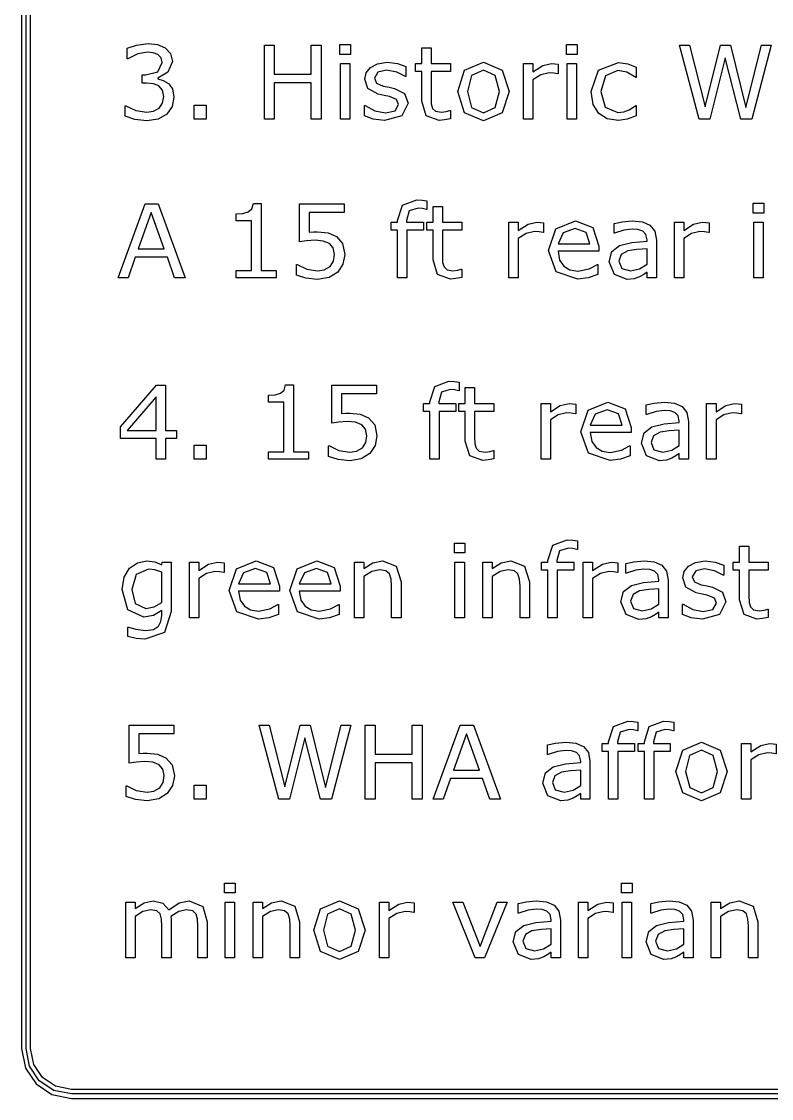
# Model space of a CAD drawing. Extents: x -17 to 192, y 167 to 459.
# Drawn here: x 4.66 to 22.17, y 238.02 to 263.16 of the extents above; entities that cross this region are included whole.
import ezdxf

# ---------------------------------------------------------------- set-up
doc = ezdxf.new("R2010")
doc.units = 0
doc.header["$MEASUREMENT"] = 0
doc.layers.add('Layer 1', color=7, linetype='Continuous')

msp = doc.modelspace()

# ---------------------------------------------------------------- linework, layer by layer
at = {"layer": 'Layer 1', "color": 7}
for points in [[(5.820826, 285.32699), (5.367594, 285.235512), (4.997523, 284.986025), (4.748036, 284.615954), (4.656557, 284.162722), (4.656557, 239.183612), (4.748036, 238.73038), (4.997523, 238.360309), (5.367594, 238.110822), (5.820826, 238.019344), (85.195726, 238.019344), (85.648958, 238.110822), (86.019029, 238.360309), (86.268516, 238.73038), (86.359994, 239.183612), (86.359994, 284.162722), (86.268516, 284.615954), (86.019029, 284.986025), (85.648958, 285.235512), (85.195726, 285.32699), (5.820826, 285.32699)], [(5.820826, 285.221054), (85.195726, 285.221054), (85.608442, 285.13814), (85.94476, 284.911756), (86.171144, 284.575438), (86.254058, 284.162722), (86.254058, 239.183612), (86.171144, 238.770896), (85.94476, 238.434578), (85.608442, 238.208194), (85.195726, 238.12528), (5.820826, 238.12528), (5.40811, 238.208194), (5.071792, 238.434578), (4.845408, 238.770896), (4.762494, 239.183612), (4.762494, 284.162722), (4.845408, 284.575438), (5.071792, 284.911756), (5.40811, 285.13814), (5.820826, 285.221054), (5.820826, 285.221054)], [(5.820826, 285.115118), (85.195726, 285.115118), (85.567927, 285.040769), (85.870492, 284.837488), (86.073773, 284.534923), (86.148122, 284.162722), (86.148122, 239.183612), (86.073773, 238.811411), (85.870492, 238.508846), (85.567927, 238.305565), (85.195726, 238.231216), (5.820826, 238.231216), (5.448625, 238.305565), (5.14606, 238.508846), (4.942779, 238.811411), (4.868431, 239.183612), (4.868431, 284.162722), (4.942779, 284.534923), (5.14606, 284.837488), (5.448625, 285.040769), (5.820826, 285.115118), (5.820826, 285.115118)], [(8.086059, 261.713087), (8.177914, 261.587514), (8.213959, 261.392177), (8.170938, 261.174748), (8.050015, 261.002666), (7.844214, 260.881744), (7.586091, 260.843374), (7.302387, 260.878256), (7.073332, 260.95267), (7.073332, 261.195677), (7.090773, 261.195677), (7.323317, 261.087544), (7.58144, 261.044523), (7.737245, 261.068944), (7.870957, 261.141032), (7.950022, 261.253816), (7.976764, 261.409621), (7.946534, 261.563098), (7.865143, 261.659604), (7.738407, 261.708439), (7.577952, 261.722382), (7.473307, 261.722382), (7.473307, 261.915393), (7.554698, 261.915393), (7.836076, 261.988643), (7.941883, 262.20491), (7.91514, 262.314204), (7.840726, 262.392108), (7.733756, 262.433965), (7.604695, 262.44558), (7.369826, 262.406049), (7.134957, 262.294426), (7.123328, 262.294426), (7.123328, 262.537435), (7.343082, 262.611849), (7.610507, 262.646732), (7.833749, 262.623475), (8.008157, 262.549061), (8.134893, 262.414185), (8.177913, 262.229313), (8.075594, 261.977004), (7.836074, 261.842127), (7.836074, 261.825855), (7.963973, 261.786321), (8.086059, 261.713071), (8.086059, 261.713087)], [(11.653279, 260.879418), (11.423061, 260.879418), (11.423061, 261.727039), (10.559161, 261.727039), (10.559161, 260.879418), (10.328943, 260.879418), (10.328943, 262.610706), (10.559161, 262.610706), (10.559161, 261.931678), (11.423061, 261.931678), (11.423061, 262.610706), (11.653279, 262.610706), (11.653279, 260.879418)], [(12.335795, 262.395603), (12.089299, 262.395603), (12.089299, 262.622332), (12.335795, 262.622332), (12.335795, 262.395603)], [(14.66937, 260.891046), (14.534495, 260.864302), (14.405433, 260.853851), (14.103127, 260.960822), (13.999645, 261.303822), (13.999645, 261.994479), (13.851979, 261.994479), (13.851979, 262.178187), (13.999645, 262.178187), (13.999645, 262.551421), (14.218236, 262.551421), (14.218236, 262.178187), (14.66937, 262.178187), (14.66937, 261.994479), (14.218236, 261.994479), (14.218236, 261.402655), (14.222887, 261.242198), (14.255443, 261.13523), (14.325206, 261.066629), (14.462407, 261.0457), (14.574028, 261.060808), (14.657744, 261.08755), (14.669372, 261.08755), (14.66937, 260.891046)], [(17.629651, 262.395603), (17.383155, 262.395603), (17.383155, 262.622332), (17.629651, 262.622332), (17.629651, 262.395603)], [(22.158439, 262.610706), (21.708467, 260.879418), (21.449181, 260.879418), (21.08525, 262.316538), (20.729458, 260.879418), (20.475985, 260.879418), (20.017874, 262.610706), (20.253906, 262.610706), (20.617837, 261.171261), (20.975954, 262.610706), (21.209661, 262.610706), (21.571266, 261.157307), (21.932871, 262.610706), (22.158439, 262.610706)], [(12.321842, 260.879418), (12.103251, 260.879418), (12.103251, 262.178174), (12.321842, 262.178174), (12.321842, 260.879418)], [(13.682222, 261.253814), (13.534557, 260.961971), (13.13342, 260.848025), (12.86832, 260.881744), (12.66717, 260.957319), (12.66717, 261.202654), (12.678798, 261.202654), (12.909016, 261.078242), (13.152024, 261.032897), (13.377592, 261.079406), (13.458982, 261.225908), (13.414799, 261.342179), (13.245042, 261.409619), (13.122956, 261.43404), (12.986918, 261.464271), (12.74391, 261.596822), (12.672984, 261.813086), (12.705541, 261.96424), (12.806697, 262.090975), (12.971803, 262.177018), (13.19737, 262.209572), (13.432239, 262.180505), (13.631064, 262.111904), (13.631064, 261.878198), (13.619436, 261.878198), (13.41596, 261.981681), (13.181091, 262.0247), (12.978778, 261.978192), (12.896225, 261.842154), (12.946222, 261.721231), (13.104351, 261.654956), (13.239227, 261.62705), (13.3648, 261.601465), (13.59967, 261.481707), (13.682222, 261.253814), (13.682222, 261.253814)], [(16.040215, 261.528215), (15.877435, 261.027084), (15.441415, 260.843374), (15.003071, 261.027084), (14.841453, 261.528215), (15.003071, 262.029346), (15.441415, 262.214218), (15.877435, 262.029346), (16.040215, 261.528215), (16.040215, 261.528215)], [(15.814648, 261.528215), (15.715817, 261.902611), (15.441415, 262.025859), (15.164688, 261.902611), (15.06702, 261.528215), (15.165851, 261.157307), (15.441415, 261.031733), (15.714654, 261.156145), (15.814648, 261.528215), (15.814648, 261.528215)], [(17.188981, 261.939816), (17.177353, 261.939816), (17.08201, 261.956088), (16.973877, 261.961909), (16.77854, 261.916562), (16.597156, 261.801453), (16.597156, 260.879418), (16.378566, 260.879418), (16.378566, 262.178174), (16.597157, 262.178174), (16.597157, 261.986325), (16.826213, 262.133991), (17.029688, 262.178174), (17.112242, 262.174681), (17.188981, 262.16423), (17.188981, 261.939816)], [(17.615699, 260.879418), (17.397107, 260.879418), (17.397107, 262.178174), (17.615699, 262.178174), (17.615699, 260.879418)], [(19.008635, 260.960809), (18.800508, 260.879418), (18.592382, 260.850351), (18.334258, 260.891046), (18.133108, 261.016618), (18.001721, 261.228234), (17.955212, 261.527051), (18.12962, 262.02702), (18.592382, 262.208405), (18.810973, 262.177012), (19.008635, 262.100273), (19.008635, 261.857264), (18.997009, 261.857264), (18.790045, 261.977025), (18.583081, 262.018882), (18.288914, 261.893308), (18.181943, 261.527051), (18.286588, 261.165445), (18.583081, 261.039874), (18.717957, 261.05731), (18.841205, 261.102657), (18.930734, 261.153817), (18.997009, 261.20149), (19.008635, 261.20149), (19.008635, 260.960809)], [(8.965075, 260.879418), (8.687185, 260.879418), (8.687185, 261.210792), (8.965075, 261.210792), (8.965075, 260.879418)], [(14.122893, 258.772832), (14.111264, 258.772832), (14.017084, 258.79376), (13.914765, 258.805376), (13.710127, 258.74259), (13.64734, 258.518184), (13.64734, 258.474001), (14.041501, 258.474001), (14.041501, 258.290293), (13.654317, 258.290293), (13.654317, 257.175256), (13.435726, 257.175256), (13.435726, 258.290304), (13.288061, 258.290304), (13.288061, 258.474012), (13.435726, 258.474012), (13.435726, 258.517033), (13.550835, 258.871662), (13.883373, 258.996074), (14.01476, 258.989089), (14.122893, 258.972817), (14.122893, 258.772832)], [(8.476733, 257.175256), (8.231399, 257.175256), (8.061642, 257.657784), (7.312852, 257.657784), (7.143095, 257.175256), (6.909389, 257.175256), (7.539582, 258.906544), (7.84654, 258.906544), (8.476733, 257.175256)], [(10.604507, 257.175256), (9.667356, 257.175256), (9.667356, 257.35199), (10.027799, 257.35199), (10.027799, 258.512382), (9.667356, 258.512382), (9.667356, 258.670512), (9.824323, 258.682128), (9.95106, 258.718172), (10.034775, 258.791424), (10.07082, 258.912347), (10.251041, 258.912347), (10.251041, 257.351979), (10.604507, 257.351979), (10.604507, 257.175256)], [(12.203245, 257.725221), (12.159062, 257.49384), (12.038139, 257.307807), (11.838151, 257.182233), (11.570726, 257.139212), (11.297487, 257.169443), (11.075408, 257.240367), (11.075408, 257.485702), (11.091685, 257.485702), (11.314927, 257.382221), (11.566074, 257.340361), (11.725367, 257.363618), (11.86373, 257.445009), (11.94047, 257.56477), (11.967212, 257.726388), (11.935819, 257.877541), (11.85094, 257.976371), (11.703275, 258.037995), (11.510264, 258.056595), (11.312602, 258.042652), (11.149821, 258.014746), (11.149821, 258.906552), (12.191617, 258.906552), (12.191617, 258.703075), (11.374226, 258.703075), (11.374226, 258.242639), (11.476545, 258.249624), (11.567237, 258.252006), (11.813733, 258.227585), (12.007907, 258.143868), (12.152084, 257.978763), (12.203244, 257.72529), (12.203245, 257.725221)], [(14.935633, 257.186884), (14.800757, 257.16014), (14.671696, 257.149689), (14.369389, 257.25666), (14.265907, 257.59966), (14.265907, 258.290317), (14.118242, 258.290317), (14.118242, 258.474025), (14.265907, 258.474025), (14.265907, 258.847259), (14.484498, 258.847259), (14.484498, 258.474025), (14.935633, 258.474025), (14.935633, 258.290317), (14.484498, 258.290317), (14.484498, 257.698493), (14.48915, 257.538036), (14.521706, 257.431068), (14.591469, 257.362467), (14.728669, 257.341538), (14.84029, 257.356646), (14.924006, 257.383388), (14.935632, 257.383388), (14.935633, 257.186884)], [(21.989844, 258.691441), (21.743348, 258.691441), (21.743348, 258.91817), (21.989844, 258.91817), (21.989844, 258.691441)], [(7.990717, 257.855446), (7.687247, 258.705392), (7.382615, 257.855446), (7.990717, 257.855446)], [(16.847142, 258.235654), (16.835513, 258.235654), (16.74017, 258.251926), (16.632037, 258.257747), (16.436701, 258.2124), (16.255317, 258.097291), (16.255317, 257.175256), (16.036726, 257.175256), (16.036726, 258.474012), (16.255318, 258.474012), (16.255318, 258.282163), (16.484374, 258.429829), (16.687849, 258.474012), (16.770402, 258.470519), (16.847142, 258.460068), (16.847142, 258.235654)], [(18.140084, 257.801961), (17.183167, 257.801961), (17.219211, 257.592673), (17.318043, 257.447332), (17.461057, 257.363615), (17.644766, 257.335712), (17.911029, 257.388034), (18.102877, 257.492679), (18.114503, 257.492679), (18.114503, 257.254321), (17.888936, 257.176418), (17.647091, 257.145025), (17.142471, 257.319433), (16.961087, 257.817076), (17.134332, 258.322858), (17.592443, 258.510056), (17.997069, 258.356577), (18.140083, 257.920557), (18.140084, 257.801961)], [(19.480699, 257.175256), (19.26327, 257.175256), (19.26327, 257.31362), (19.184205, 257.257809), (19.088863, 257.201997), (18.963289, 257.157815), (18.79702, 257.139215), (18.499364, 257.255486), (18.377279, 257.55198), (18.440066, 257.790337), (18.62145, 257.934514), (18.906316, 258.005441), (19.26327, 258.033344), (19.26327, 258.067065), (19.236528, 258.190313), (19.162114, 258.26705), (19.050493, 258.303097), (18.914455, 258.31241), (18.722606, 258.289153), (18.504015, 258.224042), (18.492389, 258.224042), (18.492389, 258.44612), (18.677262, 258.484489), (18.915619, 258.505418), (19.153976, 258.482161), (19.330709, 258.405421), (19.44233, 258.267058), (19.4807, 258.056606), (19.480699, 257.175256)], [(20.712017, 258.235654), (20.700389, 258.235654), (20.605046, 258.251926), (20.496913, 258.257747), (20.301576, 258.2124), (20.120192, 258.097291), (20.120192, 257.175256), (19.901603, 257.175256), (19.901603, 258.474012), (20.120194, 258.474012), (20.120194, 258.282163), (20.349249, 258.429829), (20.552725, 258.474012), (20.635278, 258.470519), (20.712017, 258.460068), (20.712017, 258.235654)], [(21.975892, 257.175256), (21.757301, 257.175256), (21.757301, 258.474012), (21.975892, 258.474012), (21.975892, 257.175256)], [(17.927307, 257.969391), (17.840103, 258.235654), (17.580817, 258.329835), (17.300602, 258.226354), (17.183167, 257.969391), (17.927307, 257.969391)], [(19.26327, 257.495005), (19.26327, 257.85661), (19.027238, 257.839174), (18.813298, 257.805456), (18.660982, 257.721739), (18.602846, 257.567098), (18.670284, 257.398503), (18.876085, 257.342692), (19.086537, 257.386875), (19.26327, 257.49501), (19.26327, 257.495005)], [(14.875171, 254.539504), (14.863543, 254.539504), (14.769363, 254.560432), (14.667044, 254.572048), (14.462405, 254.509262), (14.399618, 254.284856), (14.399618, 254.240673), (14.79378, 254.240673), (14.79378, 254.056965), (14.406596, 254.056965), (14.406596, 252.941928), (14.188005, 252.941928), (14.188005, 254.056976), (14.04034, 254.056976), (14.04034, 254.240684), (14.188005, 254.240684), (14.188005, 254.283705), (14.303114, 254.638334), (14.635652, 254.762746), (14.767039, 254.755761), (14.875171, 254.739489), (14.875171, 254.539504)], [(8.277908, 253.429107), (8.020947, 253.429107), (8.020947, 252.941928), (7.797706, 252.941928), (7.797706, 253.429107), (6.968687, 253.429107), (6.968687, 253.696532), (7.807007, 254.673216), (8.020947, 254.673216), (8.020947, 253.615141), (8.277908, 253.615141), (8.277908, 253.429107)], [(11.356786, 252.941928), (10.419635, 252.941928), (10.419635, 253.118662), (10.780078, 253.118662), (10.780078, 254.279054), (10.419635, 254.279054), (10.419635, 254.437184), (10.576602, 254.4488), (10.703338, 254.484844), (10.787054, 254.558096), (10.823098, 254.679019), (11.00332, 254.679019), (11.00332, 253.118651), (11.356786, 253.118651), (11.356786, 252.941928)], [(12.955524, 253.491893), (12.91134, 253.260512), (12.790418, 253.074479), (12.59043, 252.948905), (12.323005, 252.905884), (12.049766, 252.936115), (11.827687, 253.007039), (11.827687, 253.252374), (11.843964, 253.252374), (12.067206, 253.148893), (12.318353, 253.107033), (12.477646, 253.13029), (12.616009, 253.211681), (12.692748, 253.331442), (12.719491, 253.49306), (12.688098, 253.644213), (12.603219, 253.743043), (12.455554, 253.804667), (12.262543, 253.823267), (12.064881, 253.809324), (11.9021, 253.781418), (11.9021, 254.673224), (12.943896, 254.673224), (12.943896, 254.469747), (12.126506, 254.469747), (12.126506, 254.009311), (12.228825, 254.016296), (12.319517, 254.018678), (12.566013, 253.994257), (12.760187, 253.91054), (12.904364, 253.745435), (12.955524, 253.491962), (12.955524, 253.491893)], [(15.687912, 252.953556), (15.553036, 252.926812), (15.423974, 252.916361), (15.121668, 253.023332), (15.018186, 253.366332), (15.018186, 254.056989), (14.870521, 254.056989), (14.870521, 254.240697), (15.018186, 254.240697), (15.018186, 254.613931), (15.236777, 254.613931), (15.236777, 254.240697), (15.687912, 254.240697), (15.687912, 254.056989), (15.236777, 254.056989), (15.236777, 253.465165), (15.241428, 253.304708), (15.273984, 253.19774), (15.343747, 253.129139), (15.480948, 253.10821), (15.592569, 253.123318), (15.676285, 253.15006), (15.687913, 253.15006), (15.687912, 252.953556)], [(7.797706, 253.615141), (7.797706, 254.396489), (7.126817, 253.615141), (7.797706, 253.615141)], [(17.59942, 254.002326), (17.587795, 254.002326), (17.492452, 254.018598), (17.384319, 254.024419), (17.188982, 253.979072), (17.007598, 253.863963), (17.007598, 252.941928), (16.789006, 252.941928), (16.789006, 254.240684), (17.007597, 254.240684), (17.007597, 254.048835), (17.236652, 254.196501), (17.440128, 254.240684), (17.522681, 254.237191), (17.59942, 254.22674), (17.59942, 254.002326)], [(18.892363, 253.568633), (17.935446, 253.568633), (17.97149, 253.359345), (18.070321, 253.214004), (18.213336, 253.130287), (18.397045, 253.102384), (18.663308, 253.154706), (18.855156, 253.259351), (18.866782, 253.259351), (18.866782, 253.020993), (18.641215, 252.94309), (18.399369, 252.911697), (17.894749, 253.086105), (17.713365, 253.583748), (17.88661, 254.08953), (18.344722, 254.276728), (18.749348, 254.123249), (18.892362, 253.687229), (18.892363, 253.568633)], [(20.232977, 252.941928), (20.015549, 252.941928), (20.015549, 253.080292), (19.936484, 253.024481), (19.841141, 252.968669), (19.715568, 252.924487), (19.549299, 252.905887), (19.251643, 253.022158), (19.129558, 253.318652), (19.192344, 253.557009), (19.373728, 253.701186), (19.658594, 253.772113), (20.015549, 253.800016), (20.015549, 253.833737), (19.988806, 253.956985), (19.914392, 254.033722), (19.802772, 254.069769), (19.666734, 254.079082), (19.474885, 254.055825), (19.256294, 253.990714), (19.244665, 253.990714), (19.244665, 254.212792), (19.429538, 254.251161), (19.667895, 254.27209), (19.906252, 254.248833), (20.082985, 254.172093), (20.194606, 254.03373), (20.232976, 253.823278), (20.232977, 252.941928)], [(21.464296, 254.002326), (21.45267, 254.002326), (21.357327, 254.018598), (21.249194, 254.024419), (21.053858, 253.979072), (20.872474, 253.863963), (20.872474, 252.941928), (20.653883, 252.941928), (20.653883, 254.240684), (20.872474, 254.240684), (20.872474, 254.048835), (21.101529, 254.196501), (21.305005, 254.240684), (21.387558, 254.237191), (21.464297, 254.22674), (21.464296, 254.002326)], [(18.679586, 253.736063), (18.592382, 254.002326), (18.333096, 254.096507), (18.05288, 253.993026), (17.935446, 253.736063), (18.679586, 253.736063)], [(20.015549, 253.261677), (20.015549, 253.623282), (19.779517, 253.605846), (19.565577, 253.572128), (19.413261, 253.488411), (19.355125, 253.33377), (19.422563, 253.165175), (19.628364, 253.109364), (19.838816, 253.153547), (20.015549, 253.261682), (20.015549, 253.261677)], [(8.965075, 252.941928), (8.687185, 252.941928), (8.687185, 253.273302), (8.965075, 253.273302), (8.965075, 252.941928)], [(15.010047, 250.753951), (14.76355, 250.753951), (14.76355, 250.98068), (15.010047, 250.98068), (15.010047, 250.753951)], [(17.634302, 250.835342), (17.622676, 250.835342), (17.528496, 250.85627), (17.426177, 250.867886), (17.221538, 250.8051), (17.158752, 250.580694), (17.158752, 250.536511), (17.552913, 250.536511), (17.552913, 250.352803), (17.165726, 250.352803), (17.165726, 249.237766), (16.947135, 249.237766), (16.947135, 250.352814), (16.79947, 250.352814), (16.79947, 250.536522), (16.947135, 250.536522), (16.947135, 250.579543), (17.062245, 250.934172), (17.394782, 251.058584), (17.526169, 251.051599), (17.634302, 251.035327), (17.634302, 250.835342)], [(22.092164, 249.249394), (21.957288, 249.22265), (21.828227, 249.212199), (21.52592, 249.31917), (21.422438, 249.66217), (21.422438, 250.352827), (21.274773, 250.352827), (21.274773, 250.536535), (21.422438, 250.536535), (21.422438, 250.909769), (21.641029, 250.909769), (21.641029, 250.536535), (22.092164, 250.536535), (22.092164, 250.352827), (21.641029, 250.352827), (21.641029, 249.761003), (21.64568, 249.600546), (21.678237, 249.493578), (21.748, 249.424977), (21.8852, 249.404048), (21.996821, 249.419156), (22.080537, 249.445898), (22.092163, 249.445898), (22.092164, 249.249394)], [(8.147684, 249.385432), (7.997693, 248.900579), (7.536094, 248.745935), (7.333781, 248.761043), (7.14077, 248.801739), (7.14077, 249.02498), (7.152398, 249.02498), (7.322155, 248.973821), (7.554699, 248.942428), (7.739571, 248.969169), (7.853517, 249.043583), (7.911653, 249.15288), (7.929095, 249.295895), (7.929095, 249.414492), (7.739571, 249.295895), (7.510516, 249.257525), (7.140772, 249.424956), (7.004733, 249.899345), (7.051242, 250.187698), (7.180304, 250.39815), (7.364013, 250.52605), (7.579116, 250.572558), (7.767477, 250.549301), (7.929095, 250.4807), (7.943046, 250.536511), (8.147685, 250.536511), (8.147684, 249.385432)], [(9.388304, 250.298164), (9.376675, 250.298164), (9.281333, 250.314436), (9.1732, 250.320257), (8.977863, 250.27491), (8.796479, 250.159801), (8.796479, 249.237766), (8.577889, 249.237766), (8.577889, 250.536522), (8.79648, 250.536522), (8.79648, 250.344673), (9.025536, 250.492339), (9.229012, 250.536522), (9.311565, 250.533029), (9.388304, 250.522578), (9.388304, 250.298164)], [(10.681247, 249.864471), (9.72433, 249.864471), (9.760374, 249.655183), (9.859205, 249.509842), (10.002219, 249.426125), (10.185929, 249.398222), (10.452191, 249.450544), (10.64404, 249.555189), (10.655668, 249.555189), (10.655668, 249.316831), (10.430101, 249.238928), (10.188256, 249.207535), (9.683636, 249.381943), (9.502252, 249.879586), (9.675497, 250.385368), (10.133608, 250.572566), (10.538234, 250.419087), (10.681248, 249.983067), (10.681247, 249.864471)], [(12.099763, 249.864471), (11.142846, 249.864471), (11.17889, 249.655183), (11.277721, 249.509842), (11.420736, 249.426125), (11.604445, 249.398222), (11.870708, 249.450544), (12.062556, 249.555189), (12.074184, 249.555189), (12.074184, 249.316831), (11.848617, 249.238928), (11.606771, 249.207535), (11.102152, 249.381943), (10.920768, 249.879586), (11.094013, 250.385368), (11.552124, 250.572566), (11.95675, 250.419087), (12.099764, 249.983067), (12.099763, 249.864471)], [(13.517117, 249.237766), (13.298526, 249.237766), (13.298526, 249.977254), (13.288061, 250.144685), (13.249692, 250.267933), (13.165976, 250.340024), (13.024124, 250.364445), (12.836927, 250.320262), (12.649729, 250.207479), (12.649729, 249.237766), (12.431138, 249.237766), (12.431138, 250.536522), (12.649729, 250.536522), (12.649729, 250.392345), (12.861344, 250.524896), (13.085748, 250.572566), (13.406658, 250.445831), (13.517117, 250.080738), (13.517117, 249.237766)], [(14.996094, 249.237766), (14.777503, 249.237766), (14.777503, 250.536522), (14.996094, 250.536522), (14.996094, 249.237766)], [(16.514604, 249.237766), (16.296013, 249.237766), (16.296013, 249.977254), (16.285549, 250.144685), (16.247179, 250.267933), (16.163464, 250.340024), (16.021612, 250.364445), (15.834414, 250.320262), (15.647217, 250.207479), (15.647217, 249.237766), (15.428626, 249.237766), (15.428626, 250.536522), (15.647217, 250.536522), (15.647217, 250.392345), (15.858831, 250.524896), (16.083236, 250.572566), (16.404146, 250.445831), (16.514604, 250.080738), (16.514604, 249.237766)], [(18.58308, 250.298164), (18.571452, 250.298164), (18.476109, 250.314436), (18.367976, 250.320257), (18.172639, 250.27491), (17.991255, 250.159801), (17.991255, 249.237766), (17.772664, 249.237766), (17.772664, 250.536522), (17.991255, 250.536522), (17.991255, 250.344673), (18.220311, 250.492339), (18.423787, 250.536522), (18.506339, 250.533029), (18.583079, 250.522578), (18.58308, 250.298164)], [(19.756263, 249.237766), (19.538834, 249.237766), (19.538834, 249.37613), (19.45977, 249.320319), (19.364427, 249.264507), (19.238853, 249.220325), (19.072584, 249.201725), (18.774928, 249.317996), (18.652843, 249.61449), (18.71563, 249.852847), (18.897014, 249.997024), (19.18188, 250.067951), (19.538834, 250.095854), (19.538834, 250.129575), (19.512092, 250.252823), (19.437678, 250.32956), (19.326057, 250.365607), (19.190019, 250.37492), (18.99817, 250.351663), (18.779579, 250.286552), (18.767954, 250.286552), (18.767954, 250.50863), (18.952826, 250.546999), (19.191183, 250.567928), (19.42954, 250.544671), (19.606273, 250.467931), (19.717894, 250.329568), (19.756264, 250.119116), (19.756263, 249.237766)], [(21.105016, 249.612162), (20.957351, 249.320319), (20.556213, 249.206373), (20.291113, 249.240092), (20.089963, 249.315667), (20.089963, 249.561002), (20.101591, 249.561002), (20.33181, 249.43659), (20.574818, 249.391245), (20.800385, 249.437754), (20.881775, 249.584256), (20.837592, 249.700527), (20.667835, 249.767967), (20.54575, 249.792388), (20.409712, 249.822619), (20.166704, 249.95517), (20.095778, 250.171434), (20.128334, 250.322588), (20.22949, 250.449323), (20.394596, 250.535366), (20.620164, 250.56792), (20.855033, 250.538853), (21.053858, 250.470252), (21.053858, 250.236546), (21.042232, 250.236546), (20.838756, 250.340029), (20.603887, 250.383048), (20.401574, 250.33654), (20.319021, 250.200502), (20.369018, 250.079579), (20.527148, 250.013304), (20.662023, 249.985398), (20.787597, 249.959813), (21.022466, 249.840055), (21.105019, 249.612162), (21.105016, 249.612162)], [(7.929093, 249.59472), (7.929093, 250.302816), (7.766312, 250.358627), (7.617484, 250.376063), (7.333781, 250.255138), (7.230299, 249.903999), (7.307038, 249.572625), (7.561674, 249.459841), (7.752359, 249.495885), (7.929093, 249.594715), (7.929093, 249.59472)], [(10.468469, 250.031901), (10.381265, 250.298164), (10.121979, 250.392345), (9.841764, 250.288864), (9.72433, 250.031901), (10.468469, 250.031901)], [(11.886986, 250.031901), (11.799782, 250.298164), (11.540496, 250.392345), (11.26028, 250.288864), (11.142846, 250.031901), (11.886986, 250.031901)], [(19.538834, 249.557515), (19.538834, 249.91912), (19.302803, 249.901684), (19.088863, 249.867966), (18.936546, 249.784249), (18.87841, 249.629608), (18.945848, 249.461013), (19.151649, 249.405202), (19.362101, 249.449385), (19.538834, 249.55752), (19.538834, 249.557515)], [(8.224423, 245.554403), (8.18024, 245.323022), (8.059317, 245.136989), (7.85933, 245.011415), (7.591904, 244.968394), (7.318666, 244.998625), (7.096586, 245.069549), (7.096586, 245.314884), (7.112863, 245.314884), (7.336105, 245.211403), (7.587252, 245.169543), (7.746545, 245.1928), (7.884908, 245.274191), (7.961648, 245.393952), (7.98839, 245.55557), (7.956997, 245.706723), (7.872118, 245.805553), (7.724453, 245.867177), (7.531442, 245.885777), (7.33378, 245.871834), (7.170999, 245.843928), (7.170999, 246.735734), (8.212795, 246.735734), (8.212795, 246.532257), (7.395404, 246.532257), (7.395404, 246.071821), (7.497723, 246.078806), (7.588415, 246.081188), (7.834911, 246.056767), (8.029085, 245.97305), (8.173262, 245.807945), (8.224422, 245.554472), (8.224423, 245.554403)], [(12.343934, 246.735726), (11.893962, 245.004438), (11.634676, 245.004438), (11.270745, 246.441558), (10.914953, 245.004438), (10.66148, 245.004438), (10.20337, 246.735726), (10.439401, 246.735726), (10.803332, 245.296281), (11.161449, 246.735726), (11.395156, 246.735726), (11.756761, 245.282327), (12.118367, 246.735726), (12.343934, 246.735726)], [(14.007784, 245.004438), (13.777565, 245.004438), (13.777565, 245.852059), (12.913666, 245.852059), (12.913666, 245.004438), (12.683448, 245.004438), (12.683448, 246.735726), (12.913666, 246.735726), (12.913666, 246.056698), (13.777565, 246.056698), (13.777565, 246.735726), (14.007784, 246.735726), (14.007784, 245.004438)], [(15.837902, 245.004438), (15.592569, 245.004438), (15.422812, 245.486966), (14.674021, 245.486966), (14.504264, 245.004438), (14.270558, 245.004438), (14.900751, 246.735726), (15.207709, 246.735726), (15.837902, 245.004438)], [(19.04933, 246.602014), (19.037702, 246.602014), (18.943522, 246.622942), (18.841202, 246.634558), (18.636564, 246.571772), (18.573777, 246.347366), (18.573777, 246.303183), (18.967939, 246.303183), (18.967939, 246.119475), (18.580754, 246.119475), (18.580754, 245.004438), (18.362164, 245.004438), (18.362164, 246.119486), (18.214498, 246.119486), (18.214498, 246.303194), (18.362164, 246.303194), (18.362164, 246.346215), (18.477273, 246.700844), (18.80981, 246.825256), (18.941197, 246.818271), (19.04933, 246.801999), (19.04933, 246.602014)], [(19.886487, 246.602014), (19.874861, 246.602014), (19.780681, 246.622942), (19.678362, 246.634558), (19.473723, 246.571772), (19.410937, 246.347366), (19.410937, 246.303183), (19.805098, 246.303183), (19.805098, 246.119475), (19.417912, 246.119475), (19.417912, 245.004438), (19.199321, 245.004438), (19.199321, 246.119486), (19.051656, 246.119486), (19.051656, 246.303194), (19.199321, 246.303194), (19.199321, 246.346215), (19.31443, 246.700844), (19.646967, 246.825256), (19.778354, 246.818271), (19.886487, 246.801999), (19.886487, 246.602014)], [(15.351886, 245.684628), (15.048417, 246.534574), (14.743784, 245.684628), (15.351886, 245.684628)], [(17.929632, 245.004438), (17.712204, 245.004438), (17.712204, 245.142802), (17.633139, 245.086991), (17.537796, 245.031179), (17.412223, 244.986997), (17.245954, 244.968397), (16.948298, 245.084668), (16.826213, 245.381162), (16.889, 245.619519), (17.070383, 245.763696), (17.35525, 245.834623), (17.712204, 245.862526), (17.712204, 245.896247), (17.685461, 246.019495), (17.611047, 246.096232), (17.499426, 246.132279), (17.363388, 246.141592), (17.17154, 246.118335), (16.952949, 246.053224), (16.941321, 246.053224), (16.941321, 246.275302), (17.126193, 246.313671), (17.36455, 246.3346), (17.602908, 246.311343), (17.779641, 246.234603), (17.891261, 246.09624), (17.929631, 245.885788), (17.929632, 245.004438)], [(21.131758, 245.653235), (20.968978, 245.152104), (20.532958, 244.968394), (20.094614, 245.152104), (19.932996, 245.653235), (20.094614, 246.154366), (20.532958, 246.339238), (20.968978, 246.154366), (21.131758, 245.653235), (21.131758, 245.653235)], [(20.906191, 245.653235), (20.80736, 246.027631), (20.532958, 246.150879), (20.256232, 246.027631), (20.158563, 245.653235), (20.257394, 245.282327), (20.532958, 245.156753), (20.806197, 245.281165), (20.906191, 245.653235), (20.906191, 245.653235)], [(22.280524, 246.064836), (22.268896, 246.064836), (22.173553, 246.081108), (22.06542, 246.086929), (21.870083, 246.041582), (21.688699, 245.926473), (21.688699, 245.004438), (21.470108, 245.004438), (21.470108, 246.303194), (21.688699, 246.303194), (21.688699, 246.111345), (21.917755, 246.259011), (22.12123, 246.303194), (22.203783, 246.299701), (22.280523, 246.28925), (22.280524, 246.064836)], [(17.712204, 245.324187), (17.712204, 245.685792), (17.476172, 245.668356), (17.262232, 245.634638), (17.109916, 245.550921), (17.05178, 245.39628), (17.119218, 245.227685), (17.325019, 245.171874), (17.535471, 245.216057), (17.712204, 245.324192), (17.712204, 245.324187)], [(8.965075, 245.004438), (8.687185, 245.004438), (8.687185, 245.335812), (8.965075, 245.335812), (8.965075, 245.004438)], [(18.913292, 242.816461), (18.666796, 242.816461), (18.666796, 243.04319), (18.913292, 243.04319), (18.913292, 242.816461)], [(8.989492, 241.300276), (8.770901, 241.300276), (8.770901, 242.039764), (8.762762, 242.201382), (8.731368, 242.325794), (8.654629, 242.40137), (8.510452, 242.426955), (8.326742, 242.380447), (8.143033, 242.264176), (8.148846, 242.201387), (8.151174, 242.131625), (8.151174, 241.300276), (7.932583, 241.300276), (7.932583, 242.039764), (7.924444, 242.202546), (7.893051, 242.326956), (7.816312, 242.40137), (7.672134, 242.426955), (7.491913, 242.382772), (7.312855, 242.269989), (7.312855, 241.300276), (7.094263, 241.300276), (7.094263, 242.599032), (7.312855, 242.599032), (7.312855, 242.454855), (7.51633, 242.587406), (7.733758, 242.635076), (7.958163, 242.579265), (8.096527, 242.424624), (8.338372, 242.58508), (8.572078, 242.635076), (8.887175, 242.504851), (8.989494, 242.143248), (8.989492, 241.300276)], [(11.149822, 241.300276), (10.931231, 241.300276), (10.931231, 242.039764), (10.920767, 242.207195), (10.882397, 242.330443), (10.798681, 242.402534), (10.65683, 242.426955), (10.469632, 242.382772), (10.282434, 242.269989), (10.282434, 241.300276), (10.063843, 241.300276), (10.063843, 242.599032), (10.282434, 242.599032), (10.282434, 242.454855), (10.494049, 242.587406), (10.718454, 242.635076), (11.039364, 242.508341), (11.149822, 242.143248), (11.149822, 241.300276)], [(12.677634, 241.949073), (12.514853, 241.447942), (12.078834, 241.264232), (11.640489, 241.447942), (11.478872, 241.949073), (11.640489, 242.450204), (12.078834, 242.635076), (12.514853, 242.450204), (12.677634, 241.949073), (12.677634, 241.949073)], [(17.241303, 241.300276), (17.023875, 241.300276), (17.023875, 241.43864), (16.94481, 241.382829), (16.849467, 241.327017), (16.723893, 241.282835), (16.557625, 241.264235), (16.259969, 241.380506), (16.137883, 241.677), (16.20067, 241.915357), (16.382054, 242.059534), (16.66692, 242.130461), (17.023875, 242.158364), (17.023875, 242.192085), (16.997132, 242.315333), (16.922718, 242.39207), (16.811097, 242.428117), (16.675059, 242.43743), (16.483211, 242.414173), (16.26462, 242.349062), (16.252991, 242.349062), (16.252991, 242.57114), (16.437863, 242.609509), (16.676221, 242.630438), (16.914578, 242.607181), (17.091311, 242.530441), (17.202932, 242.392078), (17.241302, 242.181626), (17.241303, 241.300276)], [(20.34111, 241.300276), (20.123682, 241.300276), (20.123682, 241.43864), (20.044617, 241.382829), (19.949274, 241.327017), (19.8237, 241.282835), (19.657432, 241.264235), (19.359776, 241.380506), (19.23769, 241.677), (19.300477, 241.915357), (19.481861, 242.059534), (19.766727, 242.130461), (20.123682, 242.158364), (20.123682, 242.192085), (20.096939, 242.315333), (20.022525, 242.39207), (19.910904, 242.428117), (19.774866, 242.43743), (19.583018, 242.414173), (19.364427, 242.349062), (19.352798, 242.349062), (19.352798, 242.57114), (19.537671, 242.609509), (19.776028, 242.630438), (20.014385, 242.607181), (20.191118, 242.530441), (20.302739, 242.392078), (20.341109, 242.181626), (20.34111, 241.300276)], [(21.847993, 241.300276), (21.629402, 241.300276), (21.629402, 242.039764), (21.618937, 242.207195), (21.580568, 242.330443), (21.496852, 242.402534), (21.355, 242.426955), (21.167803, 242.382772), (20.980605, 242.269989), (20.980605, 241.300276), (20.762014, 241.300276), (20.762014, 242.599032), (20.980605, 242.599032), (20.980605, 242.454855), (21.19222, 242.587406), (21.416624, 242.635076), (21.737535, 242.508341), (21.847993, 242.143248), (21.847993, 241.300276)], [(9.631312, 241.300276), (9.412721, 241.300276), (9.412721, 242.599032), (9.631312, 242.599032), (9.631312, 241.300276)], [(12.452067, 241.949073), (12.353236, 242.323469), (12.078834, 242.446717), (11.802107, 242.323469), (11.704439, 241.949073), (11.80327, 241.578165), (12.078834, 241.452591), (12.352073, 241.577003), (12.452067, 241.949073), (12.452067, 241.949073)], [(13.8264, 242.360674), (13.814774, 242.360674), (13.719431, 242.376946), (13.611298, 242.382767), (13.415961, 242.33742), (13.234577, 242.222311), (13.234577, 241.300276), (13.015986, 241.300276), (13.015986, 242.599032), (13.234577, 242.599032), (13.234577, 242.407183), (13.463633, 242.554849), (13.667108, 242.599032), (13.749661, 242.595539), (13.826401, 242.585088), (13.8264, 242.360674)], [(15.992544, 242.599032), (15.466995, 241.300276), (15.247241, 241.300276), (14.725181, 242.599032), (14.962375, 242.599032), (15.364676, 241.565375), (15.763488, 242.599032), (15.992544, 242.599032)], [(18.472622, 242.360674), (18.460996, 242.360674), (18.365653, 242.376946), (18.25752, 242.382767), (18.062184, 242.33742), (17.8808, 242.222311), (17.8808, 241.300276), (17.662209, 241.300276), (17.662209, 242.599032), (17.8808, 242.599032), (17.8808, 242.407183), (18.109855, 242.554849), (18.313331, 242.599032), (18.395884, 242.595539), (18.472623, 242.585088), (18.472622, 242.360674)], [(18.899339, 241.300276), (18.680748, 241.300276), (18.680748, 242.599032), (18.899339, 242.599032), (18.899339, 241.300276)], [(17.023875, 241.620025), (17.023875, 241.98163), (16.787843, 241.964194), (16.573903, 241.930476), (16.421587, 241.846759), (16.363451, 241.692118), (16.430888, 241.523523), (16.63669, 241.467712), (16.847142, 241.511895), (17.023875, 241.62003), (17.023875, 241.620025)], [(20.123682, 241.620025), (20.123682, 241.98163), (19.88765, 241.964194), (19.67371, 241.930476), (19.521394, 241.846759), (19.463258, 241.692118), (19.530696, 241.523523), (19.736497, 241.467712), (19.946949, 241.511895), (20.123682, 241.62003), (20.123682, 241.620025)]]:
    msp.add_lwpolyline(points, dxfattribs=at)
msp.add_lwpolyline([(9.645265, 242.816461), (9.398768, 242.816461), (9.398768, 243.04319), (9.645265, 243.04319), (9.645265, 242.816461)], close=True, dxfattribs=at)

doc.saveas('drawing.dxf')
